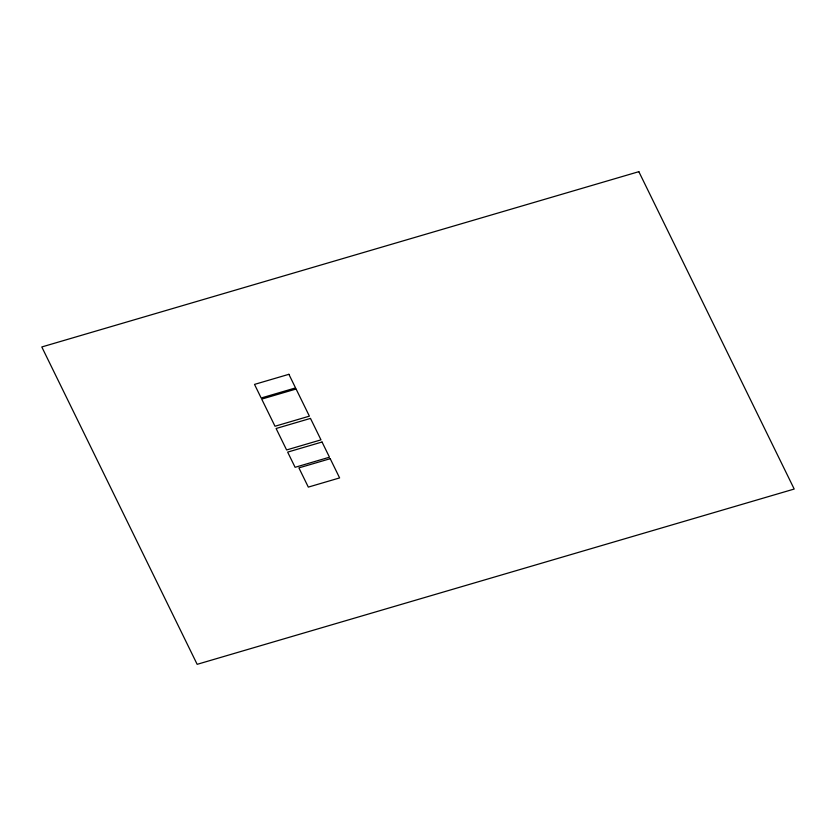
<?xml version="1.0" encoding="UTF-8"?>
<svg xmlns="http://www.w3.org/2000/svg" width="836" height="836" viewBox="0 0 836 836"><rect width="100%" height="100%" fill="white"/><g stroke="black" fill="none" stroke-linecap="round" stroke-linejoin="round"><path stroke-width="1.25" d="M638.84 171.673L41.8 346.961L197.16 664.327L794.2 489.039L638.84 171.673M288.89 374.309L254.51 384.403L261.166 398.009L295.547 387.914L288.89 374.309M296.09 389.012L261.71 399.106L275.002 426.245L309.383 416.15L296.09 389.012M310.48 418.408L276.099 428.502L286.602 449.956L320.982 439.861L310.48 418.408M322.038 442.014L287.657 452.109L295.098 467.303L329.478 457.208L322.038 442.014M330.21 458.692L298.901 467.888L308.317 487.106L339.615 477.92L330.21 458.692"/></g></svg>
